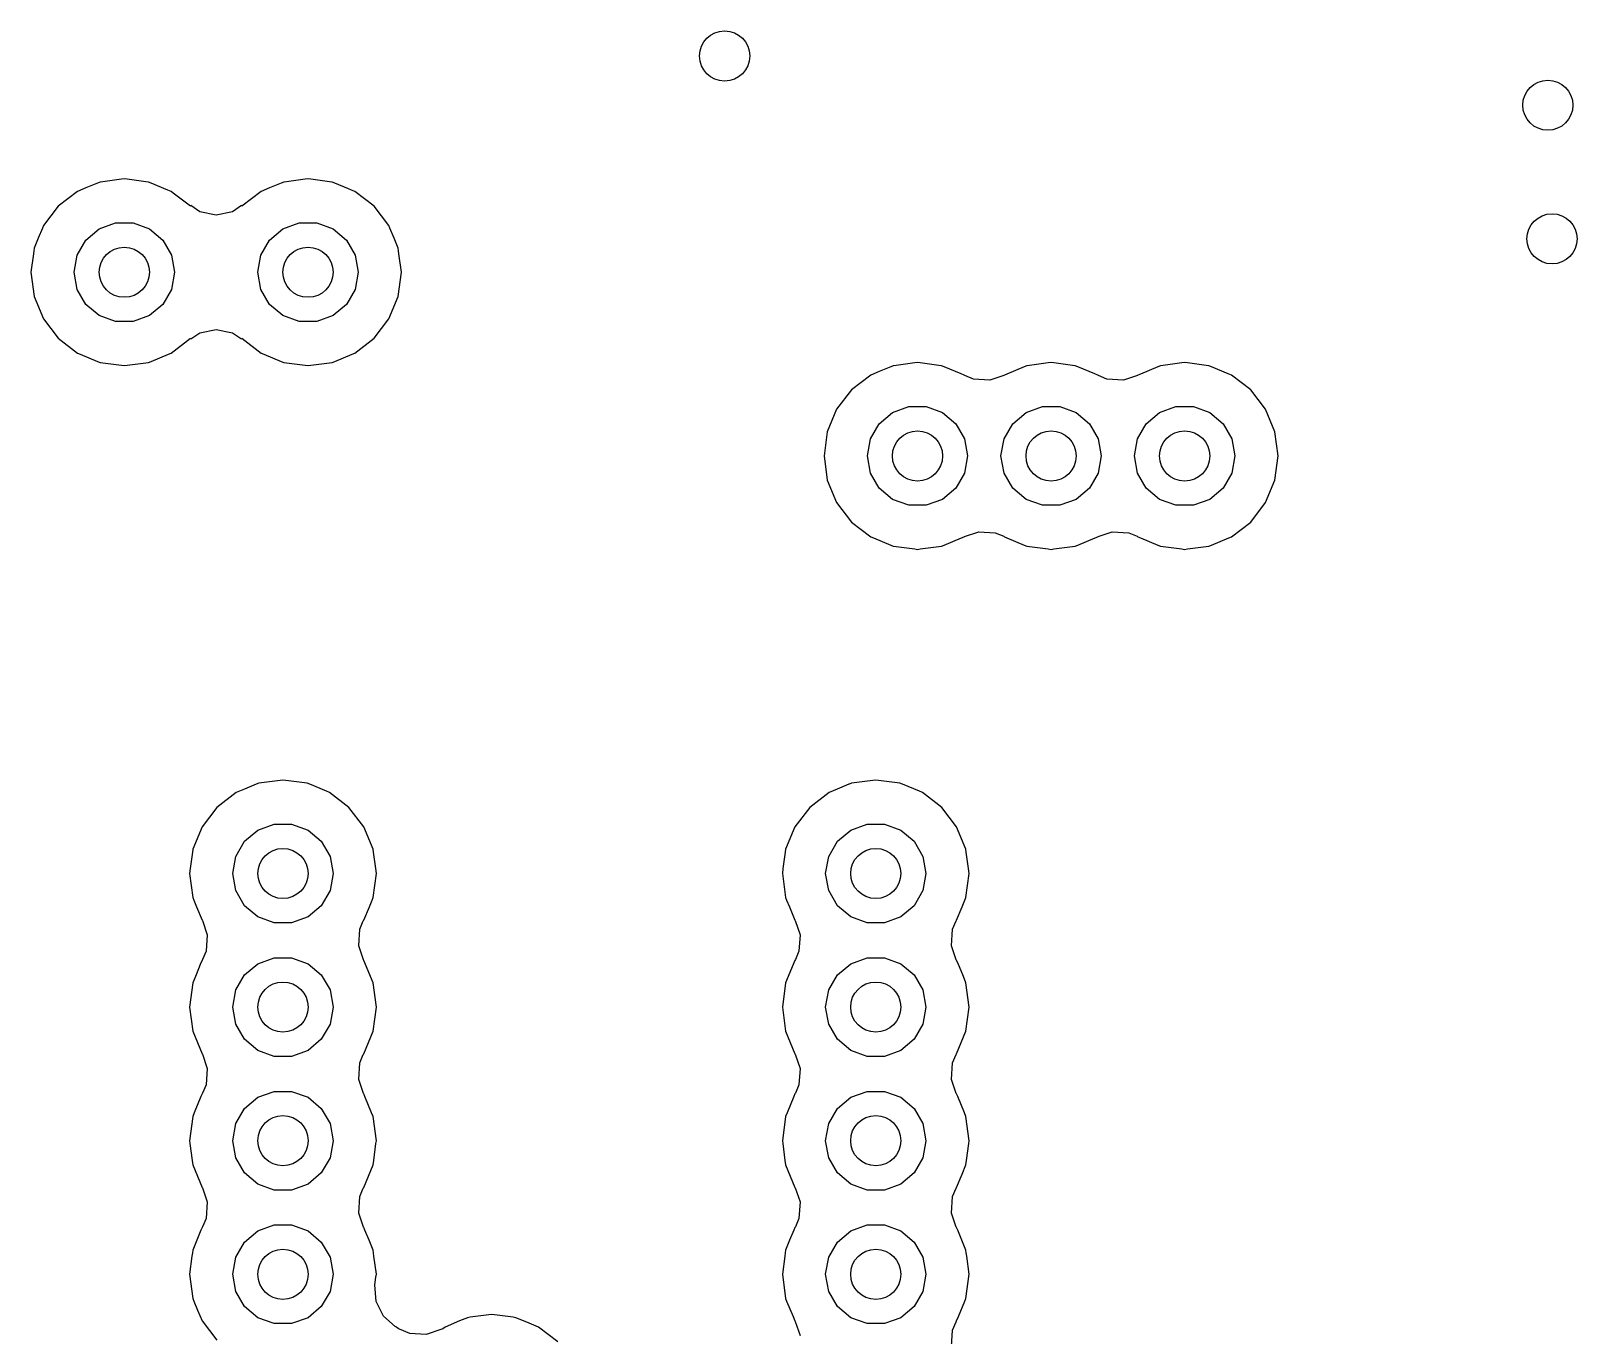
# Model space of a CAD drawing. Extents: x 0.99 to 4.24, y -7.27 to -4.02.
# Drawn here: x 2.8835 to 3.248, y -6.971 to -6.6636 of the extents above; entities that cross this region are included whole.
import ezdxf

# ---------------------------------------------------------------- set-up
doc = ezdxf.new("R2010")
doc.units = 0
doc.header["$MEASUREMENT"] = 0
doc.layers.add('BLACK', color=7, linetype='CONTINUOUS')

msp = doc.modelspace()

# ---------------------------------------------------------------- linework, layer by layer
at = {"layer": 'BLACK', "linetype": 'CONTINUOUS'}
for p, q in [((2.89921, -6.69945), (2.89645, -6.7006)), ((2.89981, -6.6992), (2.89921, -6.69945)), ((2.89921, -6.69945), (2.89921, -6.69945)), ((2.90046, -6.69912), (2.89981, -6.6992)), ((2.90486, -6.69854), (2.90046, -6.69912)), ((2.90046, -6.69912), (2.90046, -6.69912)), ((2.90551, -6.69845), (2.90486, -6.69854)), ((2.90616, -6.69854), (2.90551, -6.69845)), ((2.91056, -6.69912), (2.90616, -6.69854)), ((2.91121, -6.6992), (2.91056, -6.69912)), ((2.91056, -6.69912), (2.91056, -6.69912)), ((2.91181, -6.69945), (2.91121, -6.6992)), ((2.91579, -6.7011), (2.91181, -6.69945)), ((2.91181, -6.69945), (2.91181, -6.69945)), ((2.94252, -6.69945), (2.93976, -6.7006)), ((2.94312, -6.6992), (2.94252, -6.69945)), ((2.94252, -6.69945), (2.94252, -6.69945)), ((2.94377, -6.69912), (2.94312, -6.6992)), ((2.94817, -6.69854), (2.94377, -6.69912)), ((2.94377, -6.69912), (2.94377, -6.69912)), ((2.94882, -6.69845), (2.94817, -6.69854)), ((2.94947, -6.69854), (2.94882, -6.69845)), ((2.95387, -6.69912), (2.94947, -6.69854)), ((2.95452, -6.6992), (2.95387, -6.69912)), ((2.95387, -6.69912), (2.95387, -6.69912)), ((2.95512, -6.69945), (2.95452, -6.6992)), ((2.95834, -6.70079), (2.95512, -6.69945)), ((2.95512, -6.69945), (2.95512, -6.69945)), ((2.8945, -6.7014), (2.88994, -6.7049)), ((2.89645, -6.7006), (2.8945, -6.7014)), ((2.91652, -6.7014), (2.91579, -6.7011)), ((2.91704, -6.7018), (2.91652, -6.7014)), ((2.92108, -6.7049), (2.91704, -6.7018)), ((2.93781, -6.7014), (2.93325, -6.7049)), ((2.93976, -6.7006), (2.93781, -6.7014)), ((2.9591, -6.7011), (2.95834, -6.70079)), ((2.95983, -6.7014), (2.9591, -6.7011)), ((2.96439, -6.7049), (2.95983, -6.7014)), ((2.88994, -6.7049), (2.88644, -6.70946)), ((2.92118, -6.70477), (2.92108, -6.7049)), ((2.92335, -6.70622), (2.92118, -6.70477)), ((2.92717, -6.70698), (2.92335, -6.70622)), ((2.93098, -6.70622), (2.92717, -6.70698)), ((2.93315, -6.70477), (2.93098, -6.70622)), ((2.93325, -6.7049), (2.93315, -6.70477)), ((2.96789, -6.70946), (2.96439, -6.7049)), ((2.88619, -6.71007), (2.88522, -6.71242)), ((2.88644, -6.70946), (2.88619, -6.71007)), ((2.89646, -6.71288), (2.89961, -6.71024)), ((2.89961, -6.71024), (2.90346, -6.70884)), ((2.90346, -6.70884), (2.90756, -6.70884)), ((2.90756, -6.70884), (2.91142, -6.71024)), ((2.91142, -6.71024), (2.91456, -6.71288)), ((2.93977, -6.71288), (2.94291, -6.71024)), ((2.94291, -6.71024), (2.94677, -6.70884)), ((2.94677, -6.70884), (2.95087, -6.70884)), ((2.95087, -6.70884), (2.95472, -6.71024)), ((2.95472, -6.71024), (2.95787, -6.71288)), ((2.96814, -6.71007), (2.96789, -6.70946)), ((2.96911, -6.71242), (2.96814, -6.71007)), ((2.88424, -6.71477), (2.88416, -6.71542)), ((2.88522, -6.71242), (2.88424, -6.71477)), ((2.89441, -6.71643), (2.89646, -6.71288)), ((2.91456, -6.71288), (2.91661, -6.71643)), ((2.93772, -6.71643), (2.93977, -6.71288)), ((2.95787, -6.71288), (2.95992, -6.71643)), ((2.97009, -6.71477), (2.96911, -6.71242)), ((2.97017, -6.71542), (2.97009, -6.71477)), ((2.88407, -6.71613), (2.88349, -6.72047)), ((2.88416, -6.71542), (2.88407, -6.71613)), ((2.88416, -6.71542), (2.88416, -6.71542)), ((2.8937, -6.72047), (2.89441, -6.71643)), ((2.91661, -6.71643), (2.91732, -6.72047)), ((2.93701, -6.72047), (2.93772, -6.71643)), ((2.95992, -6.71643), (2.96063, -6.72047)), ((2.97027, -6.71613), (2.97017, -6.71542)), ((2.97017, -6.71542), (2.97017, -6.71542)), ((2.97084, -6.72047), (2.97027, -6.71613)), ((2.88349, -6.72047), (2.88424, -6.72617)), ((2.89441, -6.72451), (2.8937, -6.72047)), ((2.91732, -6.72047), (2.91661, -6.72451)), ((2.93772, -6.72451), (2.93701, -6.72047)), ((2.96063, -6.72047), (2.95992, -6.72451)), ((2.97009, -6.72617), (2.97084, -6.72047)), ((2.89646, -6.72806), (2.89441, -6.72451)), ((2.91661, -6.72451), (2.91456, -6.72806)), ((2.93977, -6.72806), (2.93772, -6.72451)), ((2.95992, -6.72451), (2.95787, -6.72806)), ((2.88424, -6.72617), (2.88644, -6.73148)), ((2.89961, -6.7307), (2.89646, -6.72806)), ((2.91456, -6.72806), (2.91142, -6.7307)), ((2.94291, -6.7307), (2.93977, -6.72806)), ((2.95787, -6.72806), (2.95472, -6.7307)), ((2.96789, -6.73148), (2.97009, -6.72617)), ((2.88644, -6.73148), (2.88994, -6.73604)), ((2.90346, -6.7321), (2.89961, -6.7307)), ((2.90756, -6.7321), (2.90346, -6.7321)), ((2.91142, -6.7307), (2.90756, -6.7321)), ((2.94677, -6.7321), (2.94291, -6.7307)), ((2.95087, -6.7321), (2.94677, -6.7321)), ((2.95472, -6.7307), (2.95087, -6.7321)), ((2.96439, -6.73604), (2.96789, -6.73148)), ((2.88994, -6.73604), (2.8945, -6.73954)), ((2.91652, -6.73954), (2.92108, -6.73604)), ((2.92108, -6.73604), (2.92118, -6.73617)), ((2.92118, -6.73617), (2.92335, -6.73472)), ((2.92335, -6.73472), (2.92717, -6.73396)), ((2.92717, -6.73396), (2.93098, -6.73472)), ((2.93098, -6.73472), (2.93315, -6.73617)), ((2.93315, -6.73617), (2.93325, -6.73604)), ((2.93325, -6.73604), (2.93781, -6.73954)), ((2.95983, -6.73954), (2.96439, -6.73604)), ((2.8945, -6.73954), (2.89511, -6.73979)), ((2.89511, -6.73979), (2.89921, -6.74149)), ((2.91181, -6.74149), (2.91592, -6.73979)), ((2.91592, -6.73979), (2.91652, -6.73954)), ((2.93781, -6.73954), (2.93841, -6.73979)), ((2.93841, -6.73979), (2.94252, -6.74149)), ((2.95512, -6.74149), (2.95923, -6.73979)), ((2.95923, -6.73979), (2.95983, -6.73954)), ((2.89921, -6.74149), (2.89921, -6.74149)), ((2.89921, -6.74149), (2.89981, -6.74174)), ((2.89981, -6.74174), (2.90046, -6.74183)), ((2.90046, -6.74183), (2.90046, -6.74183)), ((2.90046, -6.74183), (2.90486, -6.74241)), ((2.90486, -6.74241), (2.90551, -6.74249)), ((2.90551, -6.74249), (2.90616, -6.74241)), ((2.90616, -6.74241), (2.91056, -6.74183)), ((2.91056, -6.74183), (2.91121, -6.74174)), ((2.91056, -6.74183), (2.91056, -6.74183)), ((2.91121, -6.74174), (2.91181, -6.74149)), ((2.91181, -6.74149), (2.91181, -6.74149)), ((2.94252, -6.74149), (2.94252, -6.74149)), ((2.94252, -6.74149), (2.94312, -6.74174)), ((2.94312, -6.74174), (2.94377, -6.74183)), ((2.94377, -6.74183), (2.94377, -6.74183)), ((2.94377, -6.74183), (2.94817, -6.74241)), ((2.94817, -6.74241), (2.94882, -6.74249)), ((2.94882, -6.74249), (2.94947, -6.74241)), ((2.94947, -6.74241), (2.95387, -6.74183)), ((2.95387, -6.74183), (2.95452, -6.74174)), ((2.95387, -6.74183), (2.95387, -6.74183)), ((2.95452, -6.74174), (2.95512, -6.74149)), ((2.95512, -6.74149), (2.95512, -6.74149)), ((3.08346, -6.7439), (3.08151, -6.74471)), ((3.08622, -6.74276), (3.08346, -6.7439)), ((3.08682, -6.74251), (3.08622, -6.74276)), ((3.08622, -6.74276), (3.08622, -6.74276)), ((3.08747, -6.74243), (3.08682, -6.74251)), ((3.09187, -6.74185), (3.08747, -6.74243)), ((3.08747, -6.74243), (3.08747, -6.74243)), ((3.09252, -6.74176), (3.09187, -6.74185)), ((3.09317, -6.74185), (3.09252, -6.74176)), ((3.09757, -6.74243), (3.09317, -6.74185)), ((3.09822, -6.74251), (3.09757, -6.74243)), ((3.09757, -6.74243), (3.09757, -6.74243)), ((3.09882, -6.74276), (3.09822, -6.74251)), ((3.1028, -6.74441), (3.09882, -6.74276)), ((3.09882, -6.74276), (3.09882, -6.74276)), ((3.11771, -6.74276), (3.11361, -6.74446)), ((3.11832, -6.74251), (3.11771, -6.74276)), ((3.11771, -6.74276), (3.11771, -6.74276)), ((3.11896, -6.74243), (3.11832, -6.74251)), ((3.12337, -6.74185), (3.11896, -6.74243)), ((3.11896, -6.74243), (3.11896, -6.74243)), ((3.12402, -6.74176), (3.12337, -6.74185)), ((3.12466, -6.74185), (3.12402, -6.74176)), ((3.12907, -6.74243), (3.12466, -6.74185)), ((3.12971, -6.74251), (3.12907, -6.74243)), ((3.12907, -6.74243), (3.12907, -6.74243)), ((3.13032, -6.74276), (3.12971, -6.74251)), ((3.1343, -6.74441), (3.13032, -6.74276)), ((3.13032, -6.74276), (3.13032, -6.74276)), ((3.14921, -6.74276), (3.14511, -6.74446)), ((3.14981, -6.74251), (3.14921, -6.74276)), ((3.14921, -6.74276), (3.14921, -6.74276)), ((3.15046, -6.74243), (3.14981, -6.74251)), ((3.15486, -6.74185), (3.15046, -6.74243)), ((3.15046, -6.74243), (3.15046, -6.74243)), ((3.15551, -6.74176), (3.15486, -6.74185)), ((3.15616, -6.74185), (3.15551, -6.74176)), ((3.16056, -6.74243), (3.15616, -6.74185)), ((3.16121, -6.74251), (3.16056, -6.74243)), ((3.16056, -6.74243), (3.16056, -6.74243)), ((3.16181, -6.74276), (3.16121, -6.74251)), ((3.16579, -6.74441), (3.16181, -6.74276)), ((3.16181, -6.74276), (3.16181, -6.74276)), ((3.08151, -6.74471), (3.07695, -6.74821)), ((3.10353, -6.74471), (3.1028, -6.74441)), ((3.1037, -6.74484), (3.10353, -6.74471)), ((3.10569, -6.74566), (3.1037, -6.74484)), ((3.10957, -6.74592), (3.10569, -6.74566)), ((3.11291, -6.74478), (3.10957, -6.74592)), ((3.11301, -6.74471), (3.11291, -6.74478)), ((3.11361, -6.74446), (3.11301, -6.74471)), ((3.13503, -6.74471), (3.1343, -6.74441)), ((3.13519, -6.74484), (3.13503, -6.74471)), ((3.13719, -6.74566), (3.13519, -6.74484)), ((3.14106, -6.74592), (3.13719, -6.74566)), ((3.14441, -6.74478), (3.14106, -6.74592)), ((3.1445, -6.74471), (3.14441, -6.74478)), ((3.14511, -6.74446), (3.1445, -6.74471)), ((3.16652, -6.74471), (3.16579, -6.74441)), ((3.17108, -6.74821), (3.16652, -6.74471)), ((3.07695, -6.74821), (3.07345, -6.75277)), ((3.17458, -6.75277), (3.17108, -6.74821)), ((3.07345, -6.75277), (3.07125, -6.75808)), ((3.08347, -6.75619), (3.08661, -6.75355)), ((3.08661, -6.75355), (3.09047, -6.75215)), ((3.09047, -6.75215), (3.09457, -6.75215)), ((3.09457, -6.75215), (3.09843, -6.75355)), ((3.09843, -6.75355), (3.10157, -6.75619)), ((3.11497, -6.75619), (3.11811, -6.75355)), ((3.11811, -6.75355), (3.12196, -6.75215)), ((3.12196, -6.75215), (3.12607, -6.75215)), ((3.12607, -6.75215), (3.12992, -6.75355)), ((3.12992, -6.75355), (3.13306, -6.75619)), ((3.14646, -6.75619), (3.14961, -6.75355)), ((3.14961, -6.75355), (3.15346, -6.75215)), ((3.15346, -6.75215), (3.15756, -6.75215)), ((3.15756, -6.75215), (3.16142, -6.75355)), ((3.16142, -6.75355), (3.16456, -6.75619)), ((3.17678, -6.75808), (3.17458, -6.75277)), ((3.07125, -6.75808), (3.0705, -6.76378)), ((3.08142, -6.75974), (3.08347, -6.75619)), ((3.10157, -6.75619), (3.10362, -6.75974)), ((3.11292, -6.75974), (3.11497, -6.75619)), ((3.13306, -6.75619), (3.13511, -6.75974)), ((3.14441, -6.75974), (3.14646, -6.75619)), ((3.16456, -6.75619), (3.16661, -6.75974)), ((3.17753, -6.76378), (3.17678, -6.75808)), ((3.08071, -6.76378), (3.08142, -6.75974)), ((3.10362, -6.75974), (3.10433, -6.76378)), ((3.1122, -6.76378), (3.11292, -6.75974)), ((3.13511, -6.75974), (3.13583, -6.76378)), ((3.1437, -6.76378), (3.14441, -6.75974)), ((3.16661, -6.75974), (3.16732, -6.76378)), ((3.0705, -6.76378), (3.07125, -6.76948)), ((3.08142, -6.76782), (3.08071, -6.76378)), ((3.10433, -6.76378), (3.10362, -6.76782)), ((3.11292, -6.76782), (3.1122, -6.76378)), ((3.13583, -6.76378), (3.13511, -6.76782)), ((3.14441, -6.76782), (3.1437, -6.76378)), ((3.16732, -6.76378), (3.16661, -6.76782)), ((3.17678, -6.76948), (3.17753, -6.76378)), ((3.07125, -6.76948), (3.07345, -6.77479)), ((3.08347, -6.77137), (3.08142, -6.76782)), ((3.10362, -6.76782), (3.10157, -6.77137)), ((3.11497, -6.77137), (3.11292, -6.76782)), ((3.13511, -6.76782), (3.13306, -6.77137)), ((3.14646, -6.77137), (3.14441, -6.76782)), ((3.16661, -6.76782), (3.16456, -6.77137)), ((3.17458, -6.77479), (3.17678, -6.76948)), ((3.08661, -6.77401), (3.08347, -6.77137)), ((3.10157, -6.77137), (3.09843, -6.77401)), ((3.11811, -6.77401), (3.11497, -6.77137)), ((3.13306, -6.77137), (3.12992, -6.77401)), ((3.14961, -6.77401), (3.14646, -6.77137)), ((3.16456, -6.77137), (3.16142, -6.77401)), ((3.07345, -6.77479), (3.07695, -6.77935)), ((3.09047, -6.77541), (3.08661, -6.77401)), ((3.09457, -6.77541), (3.09047, -6.77541)), ((3.09843, -6.77401), (3.09457, -6.77541)), ((3.12196, -6.77541), (3.11811, -6.77401)), ((3.12607, -6.77541), (3.12196, -6.77541)), ((3.12992, -6.77401), (3.12607, -6.77541)), ((3.15346, -6.77541), (3.14961, -6.77401)), ((3.15756, -6.77541), (3.15346, -6.77541)), ((3.16142, -6.77401), (3.15756, -6.77541)), ((3.17108, -6.77935), (3.17458, -6.77479)), ((3.07695, -6.77935), (3.08151, -6.78285)), ((3.16652, -6.78285), (3.17108, -6.77935)), ((3.08151, -6.78285), (3.08211, -6.7831)), ((3.08211, -6.7831), (3.08622, -6.7848)), ((3.09882, -6.7848), (3.10293, -6.7831)), ((3.10293, -6.7831), (3.10353, -6.78285)), ((3.10353, -6.78285), (3.10362, -6.78278)), ((3.10362, -6.78278), (3.10697, -6.78164)), ((3.10697, -6.78164), (3.11085, -6.78189)), ((3.11085, -6.78189), (3.11284, -6.78272)), ((3.11284, -6.78272), (3.11301, -6.78285)), ((3.11301, -6.78285), (3.11361, -6.7831)), ((3.11361, -6.7831), (3.11771, -6.7848)), ((3.13032, -6.7848), (3.13442, -6.7831)), ((3.13442, -6.7831), (3.13503, -6.78285)), ((3.13503, -6.78285), (3.13512, -6.78278)), ((3.13512, -6.78278), (3.13846, -6.78164)), ((3.13846, -6.78164), (3.14234, -6.78189)), ((3.14234, -6.78189), (3.14434, -6.78272)), ((3.14434, -6.78272), (3.1445, -6.78285)), ((3.1445, -6.78285), (3.14511, -6.7831)), ((3.14511, -6.7831), (3.14921, -6.7848)), ((3.16181, -6.7848), (3.16592, -6.7831)), ((3.16592, -6.7831), (3.16652, -6.78285)), ((3.08622, -6.7848), (3.08622, -6.7848)), ((3.08622, -6.7848), (3.08682, -6.78505)), ((3.08682, -6.78505), (3.08747, -6.78513)), ((3.08747, -6.78513), (3.08747, -6.78513)), ((3.08747, -6.78513), (3.09187, -6.78571)), ((3.09187, -6.78571), (3.09252, -6.7858)), ((3.09252, -6.7858), (3.09317, -6.78571)), ((3.09317, -6.78571), (3.09757, -6.78513)), ((3.09757, -6.78513), (3.09822, -6.78505)), ((3.09757, -6.78513), (3.09757, -6.78513)), ((3.09822, -6.78505), (3.09882, -6.7848)), ((3.09882, -6.7848), (3.09882, -6.7848)), ((3.11771, -6.7848), (3.11771, -6.7848)), ((3.11771, -6.7848), (3.11832, -6.78505)), ((3.11832, -6.78505), (3.11896, -6.78513)), ((3.11896, -6.78513), (3.11896, -6.78513)), ((3.11896, -6.78513), (3.12337, -6.78571)), ((3.12337, -6.78571), (3.12402, -6.7858)), ((3.12402, -6.7858), (3.12466, -6.78571)), ((3.12466, -6.78571), (3.12907, -6.78513)), ((3.12907, -6.78513), (3.12971, -6.78505)), ((3.12907, -6.78513), (3.12907, -6.78513)), ((3.12971, -6.78505), (3.13032, -6.7848)), ((3.13032, -6.7848), (3.13032, -6.7848)), ((3.14921, -6.7848), (3.14921, -6.7848)), ((3.14921, -6.7848), (3.14981, -6.78505)), ((3.14981, -6.78505), (3.15046, -6.78513)), ((3.15046, -6.78513), (3.15046, -6.78513)), ((3.15046, -6.78513), (3.15486, -6.78571)), ((3.15486, -6.78571), (3.15551, -6.7858)), ((3.15551, -6.7858), (3.15616, -6.78571)), ((3.15616, -6.78571), (3.16056, -6.78513)), ((3.16056, -6.78513), (3.16121, -6.78505)), ((3.16056, -6.78513), (3.16056, -6.78513)), ((3.16121, -6.78505), (3.16181, -6.7848)), ((3.16181, -6.7848), (3.16181, -6.7848)), ((2.93385, -6.84233), (2.9319, -6.84314)), ((2.93661, -6.84119), (2.93385, -6.84233)), ((2.93721, -6.84094), (2.93661, -6.84119)), ((2.93661, -6.84119), (2.93661, -6.84119)), ((2.93786, -6.84085), (2.93721, -6.84094)), ((2.94227, -6.84027), (2.93786, -6.84085)), ((2.93786, -6.84085), (2.93786, -6.84085)), ((2.94291, -6.84019), (2.94227, -6.84027)), ((2.94356, -6.84027), (2.94291, -6.84019)), ((2.94797, -6.84085), (2.94356, -6.84027)), ((2.94861, -6.84094), (2.94797, -6.84085)), ((2.94797, -6.84085), (2.94797, -6.84085)), ((2.94922, -6.84119), (2.94861, -6.84094)), ((2.9532, -6.84283), (2.94922, -6.84119)), ((2.94922, -6.84119), (2.94922, -6.84119)), ((3.07361, -6.84233), (3.07167, -6.84314)), ((3.07637, -6.84119), (3.07361, -6.84233)), ((3.07638, -6.84119), (3.07637, -6.84119)), ((3.07698, -6.84094), (3.07638, -6.84119)), ((3.07763, -6.84085), (3.07698, -6.84094)), ((3.08203, -6.84027), (3.07763, -6.84085)), ((3.07763, -6.84085), (3.07763, -6.84085)), ((3.08268, -6.84019), (3.08203, -6.84027)), ((3.08332, -6.84027), (3.08268, -6.84019)), ((3.08773, -6.84085), (3.08332, -6.84027)), ((3.08838, -6.84094), (3.08773, -6.84085)), ((3.08773, -6.84085), (3.08773, -6.84085)), ((3.08898, -6.84119), (3.08838, -6.84094)), ((3.09296, -6.84283), (3.08898, -6.84119)), ((3.08898, -6.84119), (3.08898, -6.84119)), ((2.9319, -6.84314), (2.92734, -6.84663)), ((2.95392, -6.84314), (2.9532, -6.84283)), ((2.95848, -6.84663), (2.95392, -6.84314)), ((3.07167, -6.84314), (3.06711, -6.84663)), ((3.09369, -6.84314), (3.09296, -6.84283)), ((3.09825, -6.84663), (3.09369, -6.84314)), ((2.92734, -6.84663), (2.92384, -6.8512)), ((2.96198, -6.8512), (2.95848, -6.84663)), ((3.06711, -6.84663), (3.06361, -6.8512)), ((3.10175, -6.8512), (3.09825, -6.84663)), ((2.92384, -6.8512), (2.92164, -6.85651)), ((2.93387, -6.85461), (2.93701, -6.85198)), ((2.93701, -6.85198), (2.94086, -6.85057)), ((2.94086, -6.85057), (2.94496, -6.85057)), ((2.94496, -6.85057), (2.94882, -6.85198)), ((2.94882, -6.85198), (2.95196, -6.85461)), ((2.96418, -6.85651), (2.96198, -6.8512)), ((3.06361, -6.8512), (3.06141, -6.85651)), ((3.07363, -6.85461), (3.07677, -6.85198)), ((3.07677, -6.85198), (3.08063, -6.85057)), ((3.08063, -6.85057), (3.08473, -6.85057)), ((3.08473, -6.85057), (3.08858, -6.85198)), ((3.08858, -6.85198), (3.09172, -6.85461)), ((3.10395, -6.85651), (3.10175, -6.8512)), ((2.92164, -6.85651), (2.92156, -6.85715)), ((2.93181, -6.85817), (2.93387, -6.85461)), ((2.95196, -6.85461), (2.95401, -6.85817)), ((2.96427, -6.85715), (2.96418, -6.85651)), ((3.06141, -6.85651), (3.06132, -6.85715)), ((3.07158, -6.85817), (3.07363, -6.85461)), ((3.09172, -6.85461), (3.09378, -6.85817)), ((3.10403, -6.85715), (3.10395, -6.85651)), ((2.92156, -6.85715), (2.92105, -6.86103)), ((2.92156, -6.85715), (2.92156, -6.85715)), ((2.9311, -6.8622), (2.93181, -6.85817)), ((2.95401, -6.85817), (2.95472, -6.8622)), ((2.96478, -6.86103), (2.96427, -6.85715)), ((2.96427, -6.85715), (2.96427, -6.85715)), ((3.06132, -6.85715), (3.06081, -6.86103)), ((3.06132, -6.85715), (3.06132, -6.85715)), ((3.07087, -6.8622), (3.07158, -6.85817)), ((3.09378, -6.85817), (3.09449, -6.8622)), ((3.10454, -6.86103), (3.10403, -6.85715)), ((3.10403, -6.85715), (3.10403, -6.85715)), ((2.92105, -6.86103), (2.92089, -6.8622)), ((2.92089, -6.8622), (2.92164, -6.8679)), ((2.93181, -6.86624), (2.9311, -6.8622)), ((2.95472, -6.8622), (2.95401, -6.86624)), ((2.96418, -6.8679), (2.96493, -6.8622)), ((2.96493, -6.8622), (2.96478, -6.86103)), ((3.06081, -6.86103), (3.06066, -6.8622)), ((3.06066, -6.8622), (3.06141, -6.8679)), ((3.07158, -6.86624), (3.07087, -6.8622)), ((3.09449, -6.8622), (3.09378, -6.86624)), ((3.10395, -6.8679), (3.1047, -6.8622)), ((3.1047, -6.8622), (3.10454, -6.86103)), ((2.92164, -6.8679), (2.92189, -6.86851)), ((2.93387, -6.8698), (2.93181, -6.86624)), ((2.95401, -6.86624), (2.95196, -6.8698)), ((2.96393, -6.86851), (2.96418, -6.8679)), ((3.06141, -6.8679), (3.06166, -6.86851)), ((3.07363, -6.8698), (3.07158, -6.86624)), ((3.09378, -6.86624), (3.09172, -6.8698)), ((3.1037, -6.86851), (3.10395, -6.8679)), ((2.92189, -6.86851), (2.92189, -6.86851)), ((2.92189, -6.86851), (2.92255, -6.87008)), ((2.92255, -6.87008), (2.92384, -6.87321)), ((2.93701, -6.87243), (2.93387, -6.8698)), ((2.95196, -6.8698), (2.94882, -6.87243)), ((2.96198, -6.87321), (2.96328, -6.87008)), ((2.96328, -6.87008), (2.96393, -6.86851)), ((2.96393, -6.86851), (2.96393, -6.86851)), ((3.06166, -6.86851), (3.06166, -6.86851)), ((3.06166, -6.86851), (3.06231, -6.87008)), ((3.06231, -6.87008), (3.06361, -6.87321)), ((3.07677, -6.87243), (3.07363, -6.8698)), ((3.09172, -6.8698), (3.08858, -6.87243)), ((3.10175, -6.87321), (3.10305, -6.87008)), ((3.10305, -6.87008), (3.1037, -6.86851)), ((3.1037, -6.86851), (3.1037, -6.86851)), ((2.92384, -6.87321), (2.92392, -6.87331)), ((2.92392, -6.87331), (2.92505, -6.87665)), ((2.94086, -6.87384), (2.93701, -6.87243)), ((2.94496, -6.87384), (2.94086, -6.87384)), ((2.94882, -6.87243), (2.94496, -6.87384)), ((2.96103, -6.87537), (2.96185, -6.87338)), ((2.96185, -6.87338), (2.96198, -6.87321)), ((3.06361, -6.87321), (3.06368, -6.87331)), ((3.06368, -6.87331), (3.06482, -6.87665)), ((3.08063, -6.87384), (3.07677, -6.87243)), ((3.08473, -6.87384), (3.08063, -6.87384)), ((3.08858, -6.87243), (3.08473, -6.87384)), ((3.10079, -6.87537), (3.10162, -6.87338)), ((3.10162, -6.87338), (3.10175, -6.87321)), ((2.92505, -6.87665), (2.9248, -6.88053)), ((2.96077, -6.87925), (2.96103, -6.87537)), ((3.06482, -6.87665), (3.06456, -6.88053)), ((3.10054, -6.87925), (3.10079, -6.87537)), ((2.92397, -6.88252), (2.92384, -6.88269)), ((2.9248, -6.88053), (2.92397, -6.88252)), ((2.93701, -6.88347), (2.94086, -6.88207)), ((2.94086, -6.88207), (2.94496, -6.88207)), ((2.94496, -6.88207), (2.94882, -6.88347)), ((2.96191, -6.8826), (2.96077, -6.87925)), ((2.96198, -6.88269), (2.96191, -6.8826)), ((3.06374, -6.88252), (3.06361, -6.88269)), ((3.06456, -6.88053), (3.06374, -6.88252)), ((3.07677, -6.88347), (3.08063, -6.88207)), ((3.08063, -6.88207), (3.08473, -6.88207)), ((3.08473, -6.88207), (3.08858, -6.88347)), ((3.10167, -6.8826), (3.10054, -6.87925)), ((3.10175, -6.88269), (3.10167, -6.8826)), ((2.92359, -6.88329), (2.92226, -6.88652)), ((2.92384, -6.88269), (2.92359, -6.88329)), ((2.92359, -6.88329), (2.92359, -6.88329)), ((2.93181, -6.88966), (2.93387, -6.88611)), ((2.93387, -6.88611), (2.93701, -6.88347)), ((2.94882, -6.88347), (2.95196, -6.88611)), ((2.95196, -6.88611), (2.95401, -6.88966)), ((2.96223, -6.88329), (2.96198, -6.88269)), ((2.96357, -6.88652), (2.96223, -6.88329)), ((2.96223, -6.88329), (2.96223, -6.88329)), ((3.06336, -6.88329), (3.06202, -6.88652)), ((3.06361, -6.88269), (3.06336, -6.88329)), ((3.06336, -6.88329), (3.06336, -6.88329)), ((3.07158, -6.88966), (3.07363, -6.88611)), ((3.07363, -6.88611), (3.07677, -6.88347)), ((3.08858, -6.88347), (3.09172, -6.88611)), ((3.09172, -6.88611), (3.09378, -6.88966)), ((3.102, -6.88329), (3.10175, -6.88269)), ((3.10333, -6.88652), (3.102, -6.88329)), ((3.102, -6.88329), (3.102, -6.88329)), ((2.92164, -6.888), (2.92089, -6.8937)), ((2.92226, -6.88652), (2.92164, -6.888)), ((2.9311, -6.8937), (2.93181, -6.88966)), ((2.95401, -6.88966), (2.95472, -6.8937)), ((2.96418, -6.888), (2.96357, -6.88652)), ((2.96493, -6.8937), (2.96418, -6.888)), ((3.06141, -6.888), (3.06066, -6.8937)), ((3.06202, -6.88652), (3.06141, -6.888)), ((3.07087, -6.8937), (3.07158, -6.88966)), ((3.09378, -6.88966), (3.09449, -6.8937)), ((3.10395, -6.888), (3.10333, -6.88652)), ((3.1047, -6.8937), (3.10395, -6.888)), ((2.92089, -6.8937), (2.92164, -6.8994)), ((2.93181, -6.89774), (2.9311, -6.8937)), ((2.95472, -6.8937), (2.95401, -6.89774)), ((2.96418, -6.8994), (2.96493, -6.8937)), ((3.06066, -6.8937), (3.06141, -6.8994)), ((3.07158, -6.89774), (3.07087, -6.8937)), ((3.09449, -6.8937), (3.09378, -6.89774)), ((3.10395, -6.8994), (3.1047, -6.8937)), ((2.92164, -6.8994), (2.92384, -6.90471)), ((2.93387, -6.90129), (2.93181, -6.89774)), ((2.95401, -6.89774), (2.95196, -6.90129)), ((2.96198, -6.90471), (2.96418, -6.8994)), ((3.06141, -6.8994), (3.06361, -6.90471)), ((3.07363, -6.90129), (3.07158, -6.89774)), ((3.09378, -6.89774), (3.09172, -6.90129)), ((3.10175, -6.90471), (3.10395, -6.8994)), ((2.93701, -6.90393), (2.93387, -6.90129)), ((2.94086, -6.90533), (2.93701, -6.90393)), ((2.94882, -6.90393), (2.94496, -6.90533)), ((2.95196, -6.90129), (2.94882, -6.90393)), ((3.07677, -6.90393), (3.07363, -6.90129)), ((3.08063, -6.90533), (3.07677, -6.90393)), ((3.08858, -6.90393), (3.08473, -6.90533)), ((3.09172, -6.90129), (3.08858, -6.90393)), ((2.92384, -6.90471), (2.92392, -6.90481)), ((2.92392, -6.90481), (2.92505, -6.90815)), ((2.94496, -6.90533), (2.94086, -6.90533)), ((2.96077, -6.91075), (2.96103, -6.90687)), ((2.96103, -6.90687), (2.96185, -6.90488)), ((2.96185, -6.90488), (2.96198, -6.90471)), ((3.06361, -6.90471), (3.06368, -6.90481)), ((3.06368, -6.90481), (3.06482, -6.90815)), ((3.08473, -6.90533), (3.08063, -6.90533)), ((3.10054, -6.91075), (3.10079, -6.90687)), ((3.10079, -6.90687), (3.10162, -6.90488)), ((3.10162, -6.90488), (3.10175, -6.90471)), ((2.92505, -6.90815), (2.9248, -6.91203)), ((2.96191, -6.91409), (2.96077, -6.91075)), ((3.06482, -6.90815), (3.06456, -6.91203)), ((3.10167, -6.91409), (3.10054, -6.91075)), ((2.92359, -6.91479), (2.92201, -6.91862)), ((2.92384, -6.91419), (2.92359, -6.91479)), ((2.92359, -6.91479), (2.92359, -6.91479)), ((2.92397, -6.91402), (2.92384, -6.91419)), ((2.9248, -6.91203), (2.92397, -6.91402)), ((2.93387, -6.9176), (2.93701, -6.91497)), ((2.93701, -6.91497), (2.94086, -6.91357)), ((2.94086, -6.91357), (2.94496, -6.91357)), ((2.94496, -6.91357), (2.94882, -6.91497)), ((2.94882, -6.91497), (2.95196, -6.9176)), ((2.96198, -6.91419), (2.96191, -6.91409)), ((2.96223, -6.91479), (2.96198, -6.91419)), ((2.96382, -6.91862), (2.96223, -6.91479)), ((2.96223, -6.91479), (2.96223, -6.91479)), ((3.06336, -6.91479), (3.06177, -6.91862)), ((3.06361, -6.91419), (3.06336, -6.91479)), ((3.06336, -6.91479), (3.06336, -6.91479)), ((3.06374, -6.91402), (3.06361, -6.91419)), ((3.06456, -6.91203), (3.06374, -6.91402)), ((3.07363, -6.9176), (3.07677, -6.91497)), ((3.07677, -6.91497), (3.08063, -6.91357)), ((3.08063, -6.91357), (3.08473, -6.91357)), ((3.08473, -6.91357), (3.08858, -6.91497)), ((3.08858, -6.91497), (3.09172, -6.9176)), ((3.10175, -6.91419), (3.10167, -6.91409)), ((3.102, -6.91479), (3.10175, -6.91419)), ((3.10358, -6.91862), (3.102, -6.91479)), ((3.102, -6.91479), (3.102, -6.91479)), ((2.92201, -6.91862), (2.92164, -6.9195)), ((2.93181, -6.92116), (2.93387, -6.9176)), ((2.95196, -6.9176), (2.95401, -6.92116)), ((2.96418, -6.9195), (2.96382, -6.91862)), ((3.06177, -6.91862), (3.06141, -6.9195)), ((3.07158, -6.92116), (3.07363, -6.9176)), ((3.09172, -6.9176), (3.09378, -6.92116)), ((3.10395, -6.9195), (3.10358, -6.91862)), ((2.92164, -6.9195), (2.92089, -6.9252)), ((2.9311, -6.9252), (2.93181, -6.92116)), ((2.95401, -6.92116), (2.95472, -6.9252)), ((2.96493, -6.9252), (2.96418, -6.9195)), ((3.06141, -6.9195), (3.06066, -6.9252)), ((3.07087, -6.9252), (3.07158, -6.92116)), ((3.09378, -6.92116), (3.09449, -6.9252)), ((3.1047, -6.9252), (3.10395, -6.9195)), ((2.92089, -6.9252), (2.92098, -6.92584)), ((2.92098, -6.92584), (2.92151, -6.92986)), ((2.93181, -6.92924), (2.9311, -6.9252)), ((2.95472, -6.9252), (2.95401, -6.92924)), ((2.96432, -6.92986), (2.96485, -6.92584)), ((2.96485, -6.92584), (2.96493, -6.9252)), ((3.06066, -6.9252), (3.06074, -6.92584)), ((3.06074, -6.92584), (3.06127, -6.92986)), ((3.07158, -6.92924), (3.07087, -6.9252)), ((3.09449, -6.9252), (3.09378, -6.92924)), ((3.10408, -6.92986), (3.10461, -6.92584)), ((3.10461, -6.92584), (3.1047, -6.9252)), ((2.92151, -6.92986), (2.92164, -6.9309)), ((2.93387, -6.93279), (2.93181, -6.92924)), ((2.95401, -6.92924), (2.95196, -6.93279)), ((2.96418, -6.9309), (2.96432, -6.92986)), ((3.06127, -6.92986), (3.06141, -6.9309)), ((3.07363, -6.93279), (3.07158, -6.92924)), ((3.09378, -6.92924), (3.09172, -6.93279)), ((3.10395, -6.9309), (3.10408, -6.92986)), ((2.92164, -6.9309), (2.92384, -6.93621)), ((2.93701, -6.93543), (2.93387, -6.93279)), ((2.95196, -6.93279), (2.94882, -6.93543)), ((2.96198, -6.93621), (2.96418, -6.9309)), ((3.06141, -6.9309), (3.06361, -6.93621)), ((3.07677, -6.93543), (3.07363, -6.93279)), ((3.09172, -6.93279), (3.08858, -6.93543)), ((3.10175, -6.93621), (3.10305, -6.93307)), ((3.10305, -6.93307), (3.10395, -6.9309)), ((2.92384, -6.93621), (2.92392, -6.9363)), ((2.92392, -6.9363), (2.92505, -6.93964)), ((2.94086, -6.93683), (2.93701, -6.93543)), ((2.94496, -6.93683), (2.94086, -6.93683)), ((2.94882, -6.93543), (2.94496, -6.93683)), ((2.96103, -6.93837), (2.96185, -6.93637)), ((2.96185, -6.93637), (2.96198, -6.93621)), ((3.06361, -6.93621), (3.06368, -6.9363)), ((3.06368, -6.9363), (3.06482, -6.93964)), ((3.08063, -6.93683), (3.07677, -6.93543)), ((3.08473, -6.93683), (3.08063, -6.93683)), ((3.08858, -6.93543), (3.08473, -6.93683)), ((3.10079, -6.93837), (3.10162, -6.93637)), ((3.10162, -6.93637), (3.10175, -6.93621)), ((2.92505, -6.93964), (2.9248, -6.94352)), ((2.96077, -6.94225), (2.96103, -6.93837)), ((3.06482, -6.93964), (3.06456, -6.94352)), ((3.10054, -6.94225), (3.10079, -6.93837)), ((2.9248, -6.94352), (2.92397, -6.94552)), ((2.96191, -6.94559), (2.96077, -6.94225)), ((3.06456, -6.94352), (3.06374, -6.94552)), ((3.10167, -6.94559), (3.10054, -6.94225)), ((2.92359, -6.94629), (2.92262, -6.94864)), ((2.92384, -6.94568), (2.92359, -6.94629)), ((2.92359, -6.94629), (2.92359, -6.94629)), ((2.92397, -6.94552), (2.92384, -6.94568)), ((2.93387, -6.9491), (2.93701, -6.94646)), ((2.93701, -6.94646), (2.94086, -6.94506)), ((2.94086, -6.94506), (2.94496, -6.94506)), ((2.94496, -6.94506), (2.94882, -6.94646)), ((2.94882, -6.94646), (2.95196, -6.9491)), ((2.96198, -6.94568), (2.96191, -6.94559)), ((2.96223, -6.94629), (2.96198, -6.94568)), ((2.96321, -6.94864), (2.96223, -6.94629)), ((2.96223, -6.94629), (2.96223, -6.94629)), ((3.06336, -6.94629), (3.06238, -6.94864)), ((3.06361, -6.94568), (3.06336, -6.94629)), ((3.06336, -6.94629), (3.06336, -6.94629)), ((3.06374, -6.94552), (3.06361, -6.94568)), ((3.07363, -6.9491), (3.07677, -6.94646)), ((3.07677, -6.94646), (3.08063, -6.94506)), ((3.08063, -6.94506), (3.08473, -6.94506)), ((3.08473, -6.94506), (3.08858, -6.94646)), ((3.08858, -6.94646), (3.09172, -6.9491)), ((3.10175, -6.94568), (3.10167, -6.94559)), ((3.102, -6.94629), (3.10175, -6.94568)), ((3.10297, -6.94864), (3.102, -6.94629)), ((3.102, -6.94629), (3.102, -6.94629)), ((2.92156, -6.95164), (2.92146, -6.95239)), ((2.92164, -6.95099), (2.92156, -6.95164)), ((2.92156, -6.95164), (2.92156, -6.95164)), ((2.92262, -6.94864), (2.92164, -6.95099)), ((2.93181, -6.95265), (2.93387, -6.9491)), ((2.95196, -6.9491), (2.95401, -6.95265)), ((2.96418, -6.95099), (2.96321, -6.94864)), ((2.96427, -6.95164), (2.96418, -6.95099)), ((2.96437, -6.95239), (2.96427, -6.95164)), ((2.96427, -6.95164), (2.96427, -6.95164)), ((3.06132, -6.95164), (3.06122, -6.95239)), ((3.06141, -6.95099), (3.06132, -6.95164)), ((3.06132, -6.95164), (3.06132, -6.95164)), ((3.06238, -6.94864), (3.06141, -6.95099)), ((3.07158, -6.95265), (3.07363, -6.9491)), ((3.09172, -6.9491), (3.09378, -6.95265)), ((3.10395, -6.95099), (3.10297, -6.94864)), ((3.10403, -6.95164), (3.10395, -6.95099)), ((3.10413, -6.95239), (3.10403, -6.95164)), ((3.10403, -6.95164), (3.10403, -6.95164)), ((2.92146, -6.95239), (2.92089, -6.95669)), ((2.9311, -6.95669), (2.93181, -6.95265)), ((2.95401, -6.95265), (2.95472, -6.95669)), ((2.96493, -6.95669), (2.96437, -6.95239)), ((3.06122, -6.95239), (3.06066, -6.95669)), ((3.07087, -6.95669), (3.07158, -6.95265)), ((3.09378, -6.95265), (3.09449, -6.95669)), ((3.1047, -6.95669), (3.10413, -6.95239)), ((2.92089, -6.95669), (2.92164, -6.96239)), ((2.93181, -6.96073), (2.9311, -6.95669)), ((2.95472, -6.95669), (2.95401, -6.96073)), ((2.9646, -6.95919), (2.96485, -6.95734)), ((2.96485, -6.95734), (2.96493, -6.95669)), ((2.96485, -6.95734), (2.96485, -6.95734)), ((3.06066, -6.95669), (3.06141, -6.96239)), ((3.07158, -6.96073), (3.07087, -6.95669)), ((3.09449, -6.95669), (3.09378, -6.96073)), ((3.10395, -6.96239), (3.1047, -6.95669)), ((2.92164, -6.96239), (2.92189, -6.963)), ((2.93387, -6.96428), (2.93181, -6.96073)), ((2.95401, -6.96073), (2.95196, -6.96428)), ((2.96486, -6.96307), (2.9646, -6.95919)), ((3.06141, -6.96239), (3.06166, -6.963)), ((3.07363, -6.96428), (3.07158, -6.96073)), ((3.09378, -6.96073), (3.09172, -6.96428)), ((3.1037, -6.963), (3.10395, -6.96239)), ((2.92189, -6.963), (2.92189, -6.963)), ((2.92189, -6.963), (2.92277, -6.96511)), ((2.92277, -6.96511), (2.92384, -6.9677)), ((2.93701, -6.96692), (2.93387, -6.96428)), ((2.95196, -6.96428), (2.94882, -6.96692)), ((2.96658, -6.96656), (2.96486, -6.96307)), ((2.99148, -6.96626), (2.98707, -6.96683)), ((2.99213, -6.96617), (2.99148, -6.96626)), ((2.99277, -6.96626), (2.99213, -6.96617)), ((2.99718, -6.96683), (2.99277, -6.96626)), ((3.06166, -6.963), (3.06166, -6.963)), ((3.06166, -6.963), (3.06318, -6.96667)), ((3.07677, -6.96692), (3.07363, -6.96428)), ((3.09172, -6.96428), (3.08858, -6.96692)), ((3.10217, -6.96667), (3.1037, -6.963)), ((3.1037, -6.963), (3.1037, -6.963)), ((2.92384, -6.9677), (2.92734, -6.97226)), ((2.94086, -6.96832), (2.93701, -6.96692)), ((2.94496, -6.96832), (2.94086, -6.96832)), ((2.94882, -6.96692), (2.94496, -6.96832)), ((2.96935, -6.96899), (2.96658, -6.96656)), ((2.96967, -6.96912), (2.96935, -6.96899)), ((2.97019, -6.96952), (2.96967, -6.96912)), ((2.97041, -6.96965), (2.97019, -6.96952)), ((2.97282, -6.97064), (2.97041, -6.96965)), ((2.98037, -6.96965), (2.97669, -6.9709)), ((2.9806, -6.96952), (2.98037, -6.96965)), ((2.98112, -6.96912), (2.9806, -6.96952)), ((2.98454, -6.9677), (2.98112, -6.96912)), ((2.98582, -6.96717), (2.98454, -6.9677)), ((2.98643, -6.96692), (2.98582, -6.96717)), ((2.98582, -6.96717), (2.98582, -6.96717)), ((2.98707, -6.96683), (2.98643, -6.96692)), ((2.98707, -6.96683), (2.98707, -6.96683)), ((2.99782, -6.96692), (2.99718, -6.96683)), ((2.99718, -6.96683), (2.99718, -6.96683)), ((2.99843, -6.96717), (2.99782, -6.96692)), ((3.00096, -6.96822), (2.99843, -6.96717)), ((2.99843, -6.96717), (2.99843, -6.96717)), ((3.00314, -6.96912), (3.00096, -6.96822)), ((3.0077, -6.97262), (3.00314, -6.96912)), ((3.06318, -6.96667), (3.06361, -6.9677)), ((3.06361, -6.9677), (3.06368, -6.9678)), ((3.06368, -6.9678), (3.06482, -6.97114)), ((3.08063, -6.96832), (3.07677, -6.96692)), ((3.08473, -6.96832), (3.08063, -6.96832)), ((3.08858, -6.96692), (3.08473, -6.96832)), ((3.10054, -6.97374), (3.10079, -6.96986)), ((3.10079, -6.96986), (3.10162, -6.96787)), ((3.10162, -6.96787), (3.10175, -6.9677)), ((3.10175, -6.9677), (3.10217, -6.96667)), ((2.97669, -6.9709), (2.97282, -6.97064))]:
    msp.add_line(p, q, dxfattribs=at)
at = {"layer": 'BLACK'}
for centre in [(3.04705, -6.66949), (3.24114, -6.6811), (3.24213, -6.7126), (2.90551, -6.72047), (2.94882, -6.72047), (3.09252, -6.76378), (3.12402, -6.76378), (3.15551, -6.76378), (2.94291, -6.8622), (3.08268, -6.8622), (2.94291, -6.8937), (3.08268, -6.8937), (2.94291, -6.9252), (3.08268, -6.9252), (2.94291, -6.95669), (3.08268, -6.95669)]:
    msp.add_circle(centre, 0.00591, dxfattribs=at)

doc.saveas('drawing.dxf')
